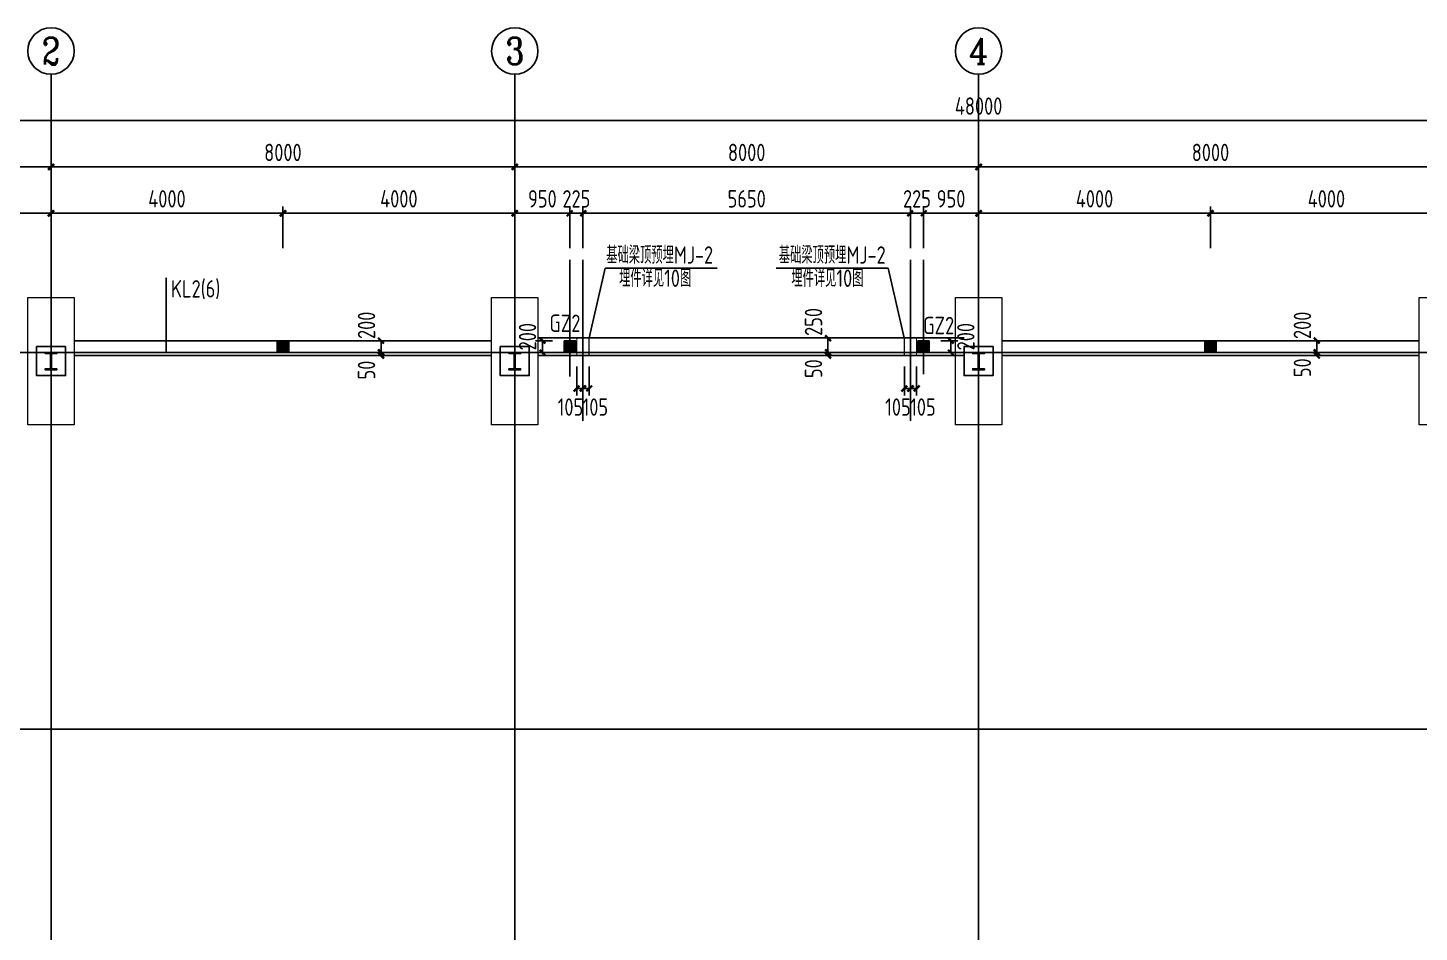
# Model space of a CAD drawing. Header units: millimetres. Extents: x 866561 to 877878, y 40199 to 44891.
# Drawn here: x 869636.3 to 869876.3, y 40562.6 to 40718.6 of the extents above; entities that cross this region are included whole.
import ezdxf
from ezdxf.enums import TextEntityAlignment as Align

# ---------------------------------------------------------------- set-up
doc = ezdxf.new("R2010")
doc.units = ezdxf.units.MM
doc.header["$LTSCALE"] = 1000
doc.header["$MEASUREMENT"] = 0
doc.linetypes.add('DOTE', pattern=[2.42, 2, -0.2, 0.02, -0.2])
for name, color, linetype in [('AXIS', 3, 'Continuous'), ('AXIS_TEXT', 7, 'Continuous'), ('DIM', 7, 'Continuous'), ('DOTE', 1, 'DOTE'), ('M_Prof', 2, 'Continuous'), ('尺寸标注', 7, 'Continuous'), ('层14', 2, 'Continuous'), ('标注', 7, 'Continuous'), ('梁', 4, 'Continuous'), ('梁集中标注', 2, 'Continuous')]:
    doc.layers.add(name, color=color, linetype=linetype)
doc.layers.add('承台基础', color=23, linetype='Continuous', lineweight=18)
doc.styles.add('_TCH_AXIS', font='COMPLEX', dxfattribs={"bigfont": 'GBCBIG'})
doc.styles.add('COMPLEX', font='COMPLEX')
doc.styles.add('GBHZ', font='gbenor.shx', dxfattribs={"width": 0.9, "bigfont": 'gbcbig.shx'})
doc.dimstyles.new('Y100', dxfattribs={"dimscale": 0, "dimtxt": 3, "dimasz": 0.01, "dimexe": 1.2, "dimexo": 2, "dimgap": 1, "dimtad": 1, "dimdec": 0, "dimlfac": 100, "dimzin": 0, "dimdsep": 46, "dimtxsty": 'GBHZ', "dimblk": 'DX', "dimcen": 0.09, "dimdle": 1, "dimclrd": 7, "dimclre": 7, "dimclrt": 7, "dimadec": 0, "dimazin": 0, "dimtfac": 1, "dimtdec": 0, "dimtix": 1, "dimtmove": 2, "dimatfit": 3, "dimldrblk": 'DX', "dimfxl": 0, "dimtolj": 1, "dimtzin": 0, "dimarcsym": 0})

# ---------------------------------------------------------------- blocks, each defined once
blk = doc.blocks.new('_AXISO')
blk.add_circle((0, 0), 0.5)
at = {"layer": 'AXIS_TEXT', "style": 'COMPLEX', "width": 1.041667}
blk.add_attdef('A', text='', height=0.56, dxfattribs=at).set_placement((-0.25, -0.28), (0.25, -0.28), align=Align.FIT)
blk = doc.blocks.new('DX')
at = {"color": 0, "linetype": 'ByBlock', "const_width": 40}
blk.add_lwpolyline([(-54, -51), (46, 49)], dxfattribs=at)
blk = doc.blocks.new('*D219')
at = {"layer": 'Defpoints', "color": 0, "transparency": 16777216}
for p in [(869640.29, 40694.64), (869560.29, 40678.64), (869640.29, 40678.64)]:
    blk.add_point(p, dxfattribs=at)
at = {"layer": 'dim', "color": 7, "lineweight": -2, "transparency": 16777216}
for p, q in [((869560.29, 40680.64), (869560.29, 40695.84)), ((869560.3, 40694.64), (869640.28, 40694.64)), ((869640.29, 40680.64), (869640.29, 40695.84))]:
    blk.add_line(p, q, dxfattribs=at)
at = {"layer": 'dim', "color": 7, "lineweight": -2, "transparency": 16777216, "xscale": 0.01, "yscale": 0.01, "zscale": 0.01, "rotation": 180}
blk.add_blockref('DX', (869560.29, 40694.64), dxfattribs=at)
at = {"layer": 'dim', "color": 7, "lineweight": -2, "transparency": 16777216, "xscale": 0.01, "yscale": 0.01, "zscale": 0.01}
blk.add_blockref('DX', (869640.29, 40694.64), dxfattribs=at)
at = {"layer": 'dim', "color": 7, "transparency": 16777216, "insert": (869600.29, 40697.14), "char_height": 3, "attachment_point": 5, "style": 'GBHZ'}
blk.add_mtext('\\A1;8000', dxfattribs=at)
blk = doc.blocks.new('*D220')
at = {"layer": 'Defpoints', "color": 0, "transparency": 16777216}
for p in [(869720.29, 40694.64), (869640.29, 40678.64), (869720.29, 40678.64)]:
    blk.add_point(p, dxfattribs=at)
at = {"layer": 'dim', "color": 7, "lineweight": -2, "transparency": 16777216}
for p, q in [((869640.29, 40680.64), (869640.29, 40695.84)), ((869640.3, 40694.64), (869720.28, 40694.64)), ((869720.29, 40680.64), (869720.29, 40695.84))]:
    blk.add_line(p, q, dxfattribs=at)
at = {"layer": 'dim', "color": 7, "lineweight": -2, "transparency": 16777216, "xscale": 0.01, "yscale": 0.01, "zscale": 0.01, "rotation": 180}
blk.add_blockref('DX', (869640.29, 40694.64), dxfattribs=at)
at = {"layer": 'dim', "color": 7, "lineweight": -2, "transparency": 16777216, "xscale": 0.01, "yscale": 0.01, "zscale": 0.01}
blk.add_blockref('DX', (869720.29, 40694.64), dxfattribs=at)
at = {"layer": 'dim', "color": 7, "transparency": 16777216, "insert": (869680.29, 40697.14), "char_height": 3, "attachment_point": 5, "style": 'GBHZ'}
blk.add_mtext('\\A1;8000', dxfattribs=at)
blk = doc.blocks.new('*D221')
at = {"layer": 'Defpoints', "color": 0, "transparency": 16777216}
for p in [(869800.29, 40694.64), (869720.29, 40678.64), (869800.29, 40678.64)]:
    blk.add_point(p, dxfattribs=at)
at = {"layer": 'dim', "color": 7, "lineweight": -2, "transparency": 16777216}
for p, q in [((869720.29, 40680.64), (869720.29, 40695.84)), ((869720.3, 40694.64), (869800.28, 40694.64)), ((869800.29, 40680.64), (869800.29, 40695.84))]:
    blk.add_line(p, q, dxfattribs=at)
at = {"layer": 'dim', "color": 7, "lineweight": -2, "transparency": 16777216, "xscale": 0.01, "yscale": 0.01, "zscale": 0.01, "rotation": 180}
blk.add_blockref('DX', (869720.29, 40694.64), dxfattribs=at)
at = {"layer": 'dim', "color": 7, "lineweight": -2, "transparency": 16777216, "xscale": 0.01, "yscale": 0.01, "zscale": 0.01}
blk.add_blockref('DX', (869800.29, 40694.64), dxfattribs=at)
at = {"layer": 'dim', "color": 7, "transparency": 16777216, "insert": (869760.29, 40697.14), "char_height": 3, "attachment_point": 5, "style": 'GBHZ'}
blk.add_mtext('\\A1;8000', dxfattribs=at)
blk = doc.blocks.new('*D222')
at = {"layer": 'Defpoints', "color": 0, "transparency": 16777216}
for p in [(869880.29, 40694.64), (869800.29, 40678.64), (869880.29, 40678.64)]:
    blk.add_point(p, dxfattribs=at)
at = {"layer": 'dim', "color": 7, "lineweight": -2, "transparency": 16777216}
for p, q in [((869800.29, 40680.64), (869800.29, 40695.84)), ((869800.3, 40694.64), (869880.28, 40694.64)), ((869880.29, 40680.64), (869880.29, 40695.84))]:
    blk.add_line(p, q, dxfattribs=at)
at = {"layer": 'dim', "color": 7, "lineweight": -2, "transparency": 16777216, "xscale": 0.01, "yscale": 0.01, "zscale": 0.01, "rotation": 180}
blk.add_blockref('DX', (869800.29, 40694.64), dxfattribs=at)
at = {"layer": 'dim', "color": 7, "lineweight": -2, "transparency": 16777216, "xscale": 0.01, "yscale": 0.01, "zscale": 0.01}
blk.add_blockref('DX', (869880.29, 40694.64), dxfattribs=at)
at = {"layer": 'dim', "color": 7, "transparency": 16777216, "insert": (869840.29, 40697.14), "char_height": 3, "attachment_point": 5, "style": 'GBHZ'}
blk.add_mtext('\\A1;8000', dxfattribs=at)
blk = doc.blocks.new('*D225')
at = {"layer": 'Defpoints', "color": 0, "transparency": 16777216}
for p in [(869560.29, 40702.64), (869560.29, 40678.64), (870040.29, 40678.64)]:
    blk.add_point(p, dxfattribs=at)
at = {"layer": 'dim', "color": 7, "lineweight": -2, "transparency": 16777216}
for p, q in [((869560.29, 40680.64), (869560.29, 40703.84)), ((870040.28, 40702.64), (869560.3, 40702.64)), ((870040.29, 40680.64), (870040.29, 40703.84))]:
    blk.add_line(p, q, dxfattribs=at)
at = {"layer": 'dim', "color": 7, "lineweight": -2, "transparency": 16777216, "xscale": 0.01, "yscale": 0.01, "zscale": 0.01, "rotation": 180}
blk.add_blockref('DX', (869560.29, 40702.64), dxfattribs=at)
at = {"layer": 'dim', "color": 7, "lineweight": -2, "transparency": 16777216, "xscale": 0.01, "yscale": 0.01, "zscale": 0.01}
blk.add_blockref('DX', (870040.29, 40702.64), dxfattribs=at)
at = {"layer": 'dim', "color": 7, "transparency": 16777216, "insert": (869800.29, 40705.14), "char_height": 3, "attachment_point": 5, "style": 'GBHZ'}
blk.add_mtext('\\A1;48000', dxfattribs=at)
blk = doc.blocks.new('*D1100')
at = {"layer": 'Defpoints', "color": 0, "transparency": 16777216}
for p in [(869640.29, 40686.64), (869600.29, 40678.64), (869640.29, 40678.64)]:
    blk.add_point(p, dxfattribs=at)
at = {"layer": 'dim', "color": 7, "lineweight": -2, "transparency": 16777216}
for p, q in [((869600.29, 40680.64), (869600.29, 40687.84)), ((869640.29, 40680.64), (869640.29, 40687.84)), ((869600.3, 40686.64), (869640.28, 40686.64))]:
    blk.add_line(p, q, dxfattribs=at)
at = {"layer": 'dim', "color": 7, "lineweight": -2, "transparency": 16777216, "xscale": 0.01, "yscale": 0.01, "zscale": 0.01, "rotation": 180}
blk.add_blockref('DX', (869600.29, 40686.64), dxfattribs=at)
at = {"layer": 'dim', "color": 7, "lineweight": -2, "transparency": 16777216, "xscale": 0.01, "yscale": 0.01, "zscale": 0.01}
blk.add_blockref('DX', (869640.29, 40686.64), dxfattribs=at)
at = {"layer": 'dim', "color": 7, "transparency": 16777216, "insert": (869620.29, 40689.14), "char_height": 3, "attachment_point": 5, "style": 'GBHZ'}
blk.add_mtext('\\A1;4000', dxfattribs=at)
blk = doc.blocks.new('*D1101')
at = {"layer": 'Defpoints', "color": 0, "transparency": 16777216}
for p in [(869680.29, 40686.64), (869640.29, 40678.64), (869680.29, 40678.64)]:
    blk.add_point(p, dxfattribs=at)
at = {"layer": 'dim', "color": 7, "lineweight": -2, "transparency": 16777216}
for p, q in [((869640.29, 40680.64), (869640.29, 40687.84)), ((869680.29, 40680.64), (869680.29, 40687.84)), ((869640.3, 40686.64), (869680.28, 40686.64))]:
    blk.add_line(p, q, dxfattribs=at)
at = {"layer": 'dim', "color": 7, "lineweight": -2, "transparency": 16777216, "xscale": 0.01, "yscale": 0.01, "zscale": 0.01, "rotation": 180}
blk.add_blockref('DX', (869640.29, 40686.64), dxfattribs=at)
at = {"layer": 'dim', "color": 7, "lineweight": -2, "transparency": 16777216, "xscale": 0.01, "yscale": 0.01, "zscale": 0.01}
blk.add_blockref('DX', (869680.29, 40686.64), dxfattribs=at)
at = {"layer": 'dim', "color": 7, "transparency": 16777216, "insert": (869660.29, 40689.14), "char_height": 3, "attachment_point": 5, "style": 'GBHZ'}
blk.add_mtext('\\A1;4000', dxfattribs=at)
blk = doc.blocks.new('*D1102')
at = {"layer": 'Defpoints', "color": 0, "transparency": 16777216}
for p in [(869720.29, 40686.64), (869680.29, 40678.64), (869720.29, 40678.64)]:
    blk.add_point(p, dxfattribs=at)
at = {"layer": 'dim', "color": 7, "lineweight": -2, "transparency": 16777216}
for p, q in [((869680.29, 40680.64), (869680.29, 40687.84)), ((869720.29, 40680.64), (869720.29, 40687.84)), ((869680.3, 40686.64), (869720.28, 40686.64))]:
    blk.add_line(p, q, dxfattribs=at)
at = {"layer": 'dim', "color": 7, "lineweight": -2, "transparency": 16777216, "xscale": 0.01, "yscale": 0.01, "zscale": 0.01, "rotation": 180}
blk.add_blockref('DX', (869680.29, 40686.64), dxfattribs=at)
at = {"layer": 'dim', "color": 7, "lineweight": -2, "transparency": 16777216, "xscale": 0.01, "yscale": 0.01, "zscale": 0.01}
blk.add_blockref('DX', (869720.29, 40686.64), dxfattribs=at)
at = {"layer": 'dim', "color": 7, "transparency": 16777216, "insert": (869700.29, 40689.14), "char_height": 3, "attachment_point": 5, "style": 'GBHZ'}
blk.add_mtext('\\A1;4000', dxfattribs=at)
blk = doc.blocks.new('*D1103')
at = {"layer": 'Defpoints', "color": 0, "transparency": 16777216}
for p in [(869840.29, 40686.64), (869800.29, 40678.64), (869840.29, 40678.64)]:
    blk.add_point(p, dxfattribs=at)
at = {"layer": 'dim', "color": 7, "lineweight": -2, "transparency": 16777216}
for p, q in [((869800.29, 40680.64), (869800.29, 40687.84)), ((869840.29, 40680.64), (869840.29, 40687.84)), ((869800.3, 40686.64), (869840.28, 40686.64))]:
    blk.add_line(p, q, dxfattribs=at)
at = {"layer": 'dim', "color": 7, "lineweight": -2, "transparency": 16777216, "xscale": 0.01, "yscale": 0.01, "zscale": 0.01, "rotation": 180}
blk.add_blockref('DX', (869800.29, 40686.64), dxfattribs=at)
at = {"layer": 'dim', "color": 7, "lineweight": -2, "transparency": 16777216, "xscale": 0.01, "yscale": 0.01, "zscale": 0.01}
blk.add_blockref('DX', (869840.29, 40686.64), dxfattribs=at)
at = {"layer": 'dim', "color": 7, "transparency": 16777216, "insert": (869820.29, 40689.14), "char_height": 3, "attachment_point": 5, "style": 'GBHZ'}
blk.add_mtext('\\A1;4000', dxfattribs=at)
blk = doc.blocks.new('*D1104')
at = {"layer": 'Defpoints', "color": 0, "transparency": 16777216}
for p in [(869880.29, 40686.64), (869840.29, 40678.64), (869880.29, 40678.64)]:
    blk.add_point(p, dxfattribs=at)
at = {"layer": 'dim', "color": 7, "lineweight": -2, "transparency": 16777216}
for p, q in [((869840.29, 40680.64), (869840.29, 40687.84)), ((869880.29, 40680.64), (869880.29, 40687.84)), ((869840.3, 40686.64), (869880.28, 40686.64))]:
    blk.add_line(p, q, dxfattribs=at)
at = {"layer": 'dim', "color": 7, "lineweight": -2, "transparency": 16777216, "xscale": 0.01, "yscale": 0.01, "zscale": 0.01, "rotation": 180}
blk.add_blockref('DX', (869840.29, 40686.64), dxfattribs=at)
at = {"layer": 'dim', "color": 7, "lineweight": -2, "transparency": 16777216, "xscale": 0.01, "yscale": 0.01, "zscale": 0.01}
blk.add_blockref('DX', (869880.29, 40686.64), dxfattribs=at)
at = {"layer": 'dim', "color": 7, "transparency": 16777216, "insert": (869860.29, 40689.14), "char_height": 3, "attachment_point": 5, "style": 'GBHZ'}
blk.add_mtext('\\A1;4000', dxfattribs=at)
blk = doc.blocks.new('*D1133')
at = {"layer": 'Defpoints', "color": 0, "transparency": 16777216}
for p in [(869729.79, 40686.64), (869720.29, 40678.64), (869729.79, 40678.64)]:
    blk.add_point(p, dxfattribs=at)
at = {"layer": 'dim', "color": 7, "lineweight": -2, "transparency": 16777216}
for p, q in [((869720.29, 40680.64), (869720.29, 40687.84)), ((869729.79, 40680.64), (869729.79, 40687.84)), ((869720.3, 40686.64), (869729.78, 40686.64))]:
    blk.add_line(p, q, dxfattribs=at)
at = {"layer": 'dim', "color": 7, "lineweight": -2, "transparency": 16777216, "xscale": 0.01, "yscale": 0.01, "zscale": 0.01, "rotation": 180}
blk.add_blockref('DX', (869720.29, 40686.64), dxfattribs=at)
at = {"layer": 'dim', "color": 7, "lineweight": -2, "transparency": 16777216, "xscale": 0.01, "yscale": 0.01, "zscale": 0.01}
blk.add_blockref('DX', (869729.79, 40686.64), dxfattribs=at)
at = {"layer": 'dim', "color": 7, "transparency": 16777216, "insert": (869725.04, 40689.14), "char_height": 3, "attachment_point": 5, "style": 'GBHZ'}
blk.add_mtext('\\A1;950', dxfattribs=at)
blk = doc.blocks.new('*D1134')
at = {"layer": 'Defpoints', "color": 0, "transparency": 16777216}
for p in [(869732.04, 40686.64), (869729.79, 40678.64), (869732.04, 40678.64)]:
    blk.add_point(p, dxfattribs=at)
at = {"layer": 'dim', "color": 7, "lineweight": -2, "transparency": 16777216}
for p, q in [((869729.79, 40680.64), (869729.79, 40687.84)), ((869732.04, 40680.64), (869732.04, 40687.84)), ((869729.78, 40686.64), (869729.77, 40686.64)), ((869729.79, 40686.64), (869732.04, 40686.64)), ((869732.05, 40686.64), (869732.06, 40686.64))]:
    blk.add_line(p, q, dxfattribs=at)
at = {"layer": 'dim', "color": 7, "lineweight": -2, "transparency": 16777216, "xscale": 0.01, "yscale": 0.01, "zscale": 0.01}
blk.add_blockref('DX', (869729.79, 40686.64), dxfattribs=at)
at = {"layer": 'dim', "color": 7, "lineweight": -2, "transparency": 16777216, "xscale": 0.01, "yscale": 0.01, "zscale": 0.01, "rotation": 180}
blk.add_blockref('DX', (869732.04, 40686.64), dxfattribs=at)
at = {"layer": 'dim', "color": 7, "transparency": 16777216, "insert": (869730.91, 40689.14), "char_height": 3, "attachment_point": 5, "style": 'GBHZ'}
blk.add_mtext('\\A1;225', dxfattribs=at)
blk = doc.blocks.new('*D1138')
at = {"layer": 'Defpoints', "color": 0, "transparency": 16777216}
for p in [(869790.79, 40686.64), (869790.79, 40678.64), (869800.29, 40678.64)]:
    blk.add_point(p, dxfattribs=at)
at = {"layer": 'dim', "color": 7, "lineweight": -2, "transparency": 16777216}
for p, q in [((869790.79, 40680.64), (869790.79, 40687.84)), ((869800.29, 40680.64), (869800.29, 40687.84)), ((869800.28, 40686.64), (869790.8, 40686.64))]:
    blk.add_line(p, q, dxfattribs=at)
at = {"layer": 'dim', "color": 7, "lineweight": -2, "transparency": 16777216, "xscale": 0.01, "yscale": 0.01, "zscale": 0.01, "rotation": 180}
blk.add_blockref('DX', (869790.79, 40686.64), dxfattribs=at)
at = {"layer": 'dim', "color": 7, "lineweight": -2, "transparency": 16777216, "xscale": 0.01, "yscale": 0.01, "zscale": 0.01}
blk.add_blockref('DX', (869800.29, 40686.64), dxfattribs=at)
at = {"layer": 'dim', "color": 7, "transparency": 16777216, "insert": (869795.54, 40689.14), "char_height": 3, "attachment_point": 5, "style": 'GBHZ'}
blk.add_mtext('\\A1;950', dxfattribs=at)
blk = doc.blocks.new('*D1139')
at = {"layer": 'Defpoints', "color": 0, "transparency": 16777216}
for p in [(869788.54, 40686.64), (869788.54, 40678.64), (869790.79, 40678.64)]:
    blk.add_point(p, dxfattribs=at)
at = {"layer": 'dim', "color": 7, "lineweight": -2, "transparency": 16777216}
for p, q in [((869788.54, 40680.64), (869788.54, 40687.84)), ((869790.79, 40680.64), (869790.79, 40687.84)), ((869788.53, 40686.64), (869788.52, 40686.64)), ((869790.79, 40686.64), (869788.54, 40686.64)), ((869790.8, 40686.64), (869790.81, 40686.64))]:
    blk.add_line(p, q, dxfattribs=at)
at = {"layer": 'dim', "color": 7, "lineweight": -2, "transparency": 16777216, "xscale": 0.01, "yscale": 0.01, "zscale": 0.01}
blk.add_blockref('DX', (869788.54, 40686.64), dxfattribs=at)
at = {"layer": 'dim', "color": 7, "lineweight": -2, "transparency": 16777216, "xscale": 0.01, "yscale": 0.01, "zscale": 0.01, "rotation": 180}
blk.add_blockref('DX', (869790.79, 40686.64), dxfattribs=at)
at = {"layer": 'dim', "color": 7, "transparency": 16777216, "insert": (869789.66, 40689.14), "char_height": 3, "attachment_point": 5, "style": 'GBHZ'}
blk.add_mtext('\\A1;225', dxfattribs=at)
blk = doc.blocks.new('*D1142')
at = {"layer": 'Defpoints', "color": 0, "transparency": 16777216}
for p in [(869788.54, 40686.64), (869732.04, 40678.64), (869788.54, 40678.64)]:
    blk.add_point(p, dxfattribs=at)
at = {"layer": 'dim', "color": 7, "lineweight": -2, "transparency": 16777216}
for p, q in [((869732.04, 40680.64), (869732.04, 40687.84)), ((869788.54, 40680.64), (869788.54, 40687.84)), ((869732.05, 40686.64), (869788.53, 40686.64))]:
    blk.add_line(p, q, dxfattribs=at)
at = {"layer": 'dim', "color": 7, "lineweight": -2, "transparency": 16777216, "xscale": 0.01, "yscale": 0.01, "zscale": 0.01, "rotation": 180}
blk.add_blockref('DX', (869732.04, 40686.64), dxfattribs=at)
at = {"layer": 'dim', "color": 7, "lineweight": -2, "transparency": 16777216, "xscale": 0.01, "yscale": 0.01, "zscale": 0.01}
blk.add_blockref('DX', (869788.54, 40686.64), dxfattribs=at)
at = {"layer": 'dim', "color": 7, "transparency": 16777216, "insert": (869760.29, 40689.14), "char_height": 3, "attachment_point": 5, "style": 'GBHZ'}
blk.add_mtext('\\A1;5650', dxfattribs=at)
blk = doc.blocks.new('*D1940')
at = {"layer": 'Defpoints', "color": 0, "transparency": 16777216}
for p in [(869730.99, 40662.24), (869732.04, 40662.24), (869732.04, 40656.42)]:
    blk.add_point(p, dxfattribs=at)
at = {"layer": '标注', "color": 7, "lineweight": -2, "transparency": 16777216}
for p, q in [((869730.99, 40660.24), (869730.99, 40655.22)), ((869732.04, 40660.24), (869732.04, 40655.22)), ((869730.98, 40656.42), (869730.97, 40656.42)), ((869730.99, 40656.42), (869732.04, 40656.42)), ((869732.05, 40656.42), (869732.06, 40656.42))]:
    blk.add_line(p, q, dxfattribs=at)
at = {"layer": '标注', "color": 7, "lineweight": -2, "transparency": 16777216, "xscale": 0.01, "yscale": 0.01, "zscale": 0.01}
blk.add_blockref('DX', (869730.99, 40656.42), dxfattribs=at)
at = {"layer": '标注', "color": 7, "lineweight": -2, "transparency": 16777216, "xscale": 0.01, "yscale": 0.01, "zscale": 0.01, "rotation": 180}
blk.add_blockref('DX', (869732.04, 40656.42), dxfattribs=at)
at = {"layer": '标注', "color": 7, "transparency": 16777216, "insert": (869729.89, 40653.22), "char_height": 3, "attachment_point": 5, "style": 'GBHZ'}
blk.add_mtext('\\A1;105', dxfattribs=at)
blk = doc.blocks.new('*D1941')
at = {"layer": 'Defpoints', "color": 0, "transparency": 16777216}
for p in [(869732.04, 40662.24), (869733.09, 40662.24), (869732.04, 40656.42)]:
    blk.add_point(p, dxfattribs=at)
at = {"layer": '标注', "color": 7, "lineweight": -2, "transparency": 16777216}
for p, q in [((869732.04, 40660.24), (869732.04, 40655.22)), ((869733.09, 40660.24), (869733.09, 40655.22)), ((869732.03, 40656.42), (869732.02, 40656.42)), ((869733.09, 40656.42), (869732.04, 40656.42)), ((869733.1, 40656.42), (869733.11, 40656.42))]:
    blk.add_line(p, q, dxfattribs=at)
at = {"layer": '标注', "color": 7, "lineweight": -2, "transparency": 16777216, "xscale": 0.01, "yscale": 0.01, "zscale": 0.01}
blk.add_blockref('DX', (869732.04, 40656.42), dxfattribs=at)
at = {"layer": '标注', "color": 7, "lineweight": -2, "transparency": 16777216, "xscale": 0.01, "yscale": 0.01, "zscale": 0.01, "rotation": 180}
blk.add_blockref('DX', (869733.09, 40656.42), dxfattribs=at)
at = {"layer": '标注', "color": 7, "transparency": 16777216, "insert": (869734.19, 40653.22), "char_height": 3, "attachment_point": 5, "style": 'GBHZ'}
blk.add_mtext('\\A1;105', dxfattribs=at)
blk = doc.blocks.new('*D1942')
at = {"layer": 'Defpoints', "color": 0, "transparency": 16777216}
for p in [(869728.81, 40664.64), (869725.06, 40662.64), (869728.81, 40662.64)]:
    blk.add_point(p, dxfattribs=at)
at = {"layer": '标注', "color": 7, "lineweight": -2, "transparency": 16777216}
for p, q in [((869726.81, 40664.64), (869723.86, 40664.64)), ((869725.06, 40664.65), (869725.06, 40664.66)), ((869725.06, 40664.64), (869725.06, 40662.64)), ((869726.81, 40662.64), (869723.86, 40662.64)), ((869725.06, 40662.63), (869725.06, 40662.62))]:
    blk.add_line(p, q, dxfattribs=at)
at = {"layer": '标注', "color": 7, "lineweight": -2, "transparency": 16777216, "xscale": 0.01, "yscale": 0.01, "zscale": 0.01}
for p, rotation in [((869725.06, 40664.64), 270), ((869725.06, 40662.64), 90)]:
    blk.add_blockref('DX', p, dxfattribs=dict(at, rotation=rotation))
at = {"layer": '标注', "color": 7, "transparency": 16777216, "insert": (869722.48, 40665.36), "char_height": 3, "attachment_point": 5, "rotation": 90, "style": 'GBHZ'}
blk.add_mtext('\\A1;200', dxfattribs=at)
blk = doc.blocks.new('*D1937')
at = {"layer": 'Defpoints', "color": 0, "transparency": 16777216}
for p in [(869788.54, 40662.24), (869789.59, 40662.24), (869788.54, 40656.42)]:
    blk.add_point(p, dxfattribs=at)
at = {"layer": '标注', "color": 7, "lineweight": -2, "transparency": 16777216}
for p, q in [((869788.54, 40660.24), (869788.54, 40655.22)), ((869789.59, 40660.24), (869789.59, 40655.22)), ((869788.53, 40656.42), (869788.52, 40656.42)), ((869789.59, 40656.42), (869788.54, 40656.42)), ((869789.6, 40656.42), (869789.61, 40656.42))]:
    blk.add_line(p, q, dxfattribs=at)
at = {"layer": '标注', "color": 7, "lineweight": -2, "transparency": 16777216, "xscale": 0.01, "yscale": 0.01, "zscale": 0.01}
blk.add_blockref('DX', (869788.54, 40656.42), dxfattribs=at)
at = {"layer": '标注', "color": 7, "lineweight": -2, "transparency": 16777216, "xscale": 0.01, "yscale": 0.01, "zscale": 0.01, "rotation": 180}
blk.add_blockref('DX', (869789.59, 40656.42), dxfattribs=at)
at = {"layer": '标注', "color": 7, "transparency": 16777216, "insert": (869790.69, 40653.22), "char_height": 3, "attachment_point": 5, "style": 'GBHZ'}
blk.add_mtext('\\A1;105', dxfattribs=at)
blk = doc.blocks.new('*D1938')
at = {"layer": 'Defpoints', "color": 0, "transparency": 16777216}
for p in [(869787.49, 40662.24), (869788.54, 40662.24), (869788.54, 40656.42)]:
    blk.add_point(p, dxfattribs=at)
at = {"layer": '标注', "color": 7, "lineweight": -2, "transparency": 16777216}
for p, q in [((869787.49, 40660.24), (869787.49, 40655.22)), ((869788.54, 40660.24), (869788.54, 40655.22)), ((869787.48, 40656.42), (869787.47, 40656.42)), ((869787.49, 40656.42), (869788.54, 40656.42)), ((869788.55, 40656.42), (869788.56, 40656.42))]:
    blk.add_line(p, q, dxfattribs=at)
at = {"layer": '标注', "color": 7, "lineweight": -2, "transparency": 16777216, "xscale": 0.01, "yscale": 0.01, "zscale": 0.01}
blk.add_blockref('DX', (869787.49, 40656.42), dxfattribs=at)
at = {"layer": '标注', "color": 7, "lineweight": -2, "transparency": 16777216, "xscale": 0.01, "yscale": 0.01, "zscale": 0.01, "rotation": 180}
blk.add_blockref('DX', (869788.54, 40656.42), dxfattribs=at)
at = {"layer": '标注', "color": 7, "transparency": 16777216, "insert": (869786.38, 40653.22), "char_height": 3, "attachment_point": 5, "style": 'GBHZ'}
blk.add_mtext('\\A1;105', dxfattribs=at)
blk = doc.blocks.new('*D1939')
at = {"layer": 'Defpoints', "color": 0, "transparency": 16777216}
for p in [(869791.77, 40664.64), (869791.77, 40662.64), (869795.52, 40662.64)]:
    blk.add_point(p, dxfattribs=at)
at = {"layer": '标注', "color": 7, "lineweight": -2, "transparency": 16777216}
for p, q in [((869793.77, 40664.64), (869796.72, 40664.64)), ((869795.52, 40664.65), (869795.52, 40664.66)), ((869795.52, 40664.64), (869795.52, 40662.64)), ((869793.77, 40662.64), (869796.72, 40662.64)), ((869795.52, 40662.63), (869795.52, 40662.62))]:
    blk.add_line(p, q, dxfattribs=at)
at = {"layer": '标注', "color": 7, "lineweight": -2, "transparency": 16777216, "xscale": 0.01, "yscale": 0.01, "zscale": 0.01}
for p, rotation in [((869795.52, 40664.64), 270), ((869795.52, 40662.64), 90)]:
    blk.add_blockref('DX', p, dxfattribs=dict(at, rotation=rotation))
at = {"layer": '标注', "color": 7, "transparency": 16777216, "insert": (869798.09, 40665.36), "char_height": 3, "attachment_point": 5, "rotation": 90, "style": 'GBHZ'}
blk.add_mtext('\\A1;200', dxfattribs=at)
blk = doc.blocks.new('*D1935')
at = {"layer": 'Defpoints', "color": 0, "transparency": 16777216}
for p in [(869767.36, 40665.14), (869767.36, 40662.64), (869774.31, 40662.64)]:
    blk.add_point(p, dxfattribs=at)
at = {"layer": 'dim', "color": 7, "lineweight": -2, "transparency": 16777216}
for p, q in [((869769.36, 40665.14), (869775.51, 40665.14)), ((869774.31, 40665.13), (869774.31, 40662.65)), ((869769.36, 40662.64), (869775.51, 40662.64))]:
    blk.add_line(p, q, dxfattribs=at)
at = {"layer": 'dim', "color": 7, "lineweight": -2, "transparency": 16777216, "xscale": 0.01, "yscale": 0.01, "zscale": 0.01}
for p, rotation in [((869774.31, 40665.14), 90), ((869774.31, 40662.64), 270)]:
    blk.add_blockref('DX', p, dxfattribs=dict(at, rotation=rotation))
at = {"layer": 'dim', "color": 7, "transparency": 16777216, "insert": (869771.81, 40667.9), "char_height": 3, "attachment_point": 5, "rotation": 90, "style": 'GBHZ'}
blk.add_mtext('\\A1;250', dxfattribs=at)
blk = doc.blocks.new('*D1936')
at = {"layer": 'Defpoints', "color": 0, "transparency": 16777216}
for p in [(869767.36, 40662.64), (869767.36, 40662.14), (869774.31, 40662.14)]:
    blk.add_point(p, dxfattribs=at)
at = {"layer": 'dim', "color": 7, "lineweight": -2, "transparency": 16777216}
for p, q in [((869769.36, 40662.64), (869775.51, 40662.64)), ((869769.36, 40662.14), (869775.51, 40662.14)), ((869774.31, 40662.65), (869774.31, 40662.66)), ((869774.31, 40662.64), (869774.31, 40662.14)), ((869774.31, 40662.13), (869774.31, 40662.12))]:
    blk.add_line(p, q, dxfattribs=at)
at = {"layer": 'dim', "color": 7, "lineweight": -2, "transparency": 16777216, "xscale": 0.01, "yscale": 0.01, "zscale": 0.01}
for p, rotation in [((869774.31, 40662.64), 270), ((869774.31, 40662.14), 90)]:
    blk.add_blockref('DX', p, dxfattribs=dict(at, rotation=rotation))
at = {"layer": 'dim', "color": 7, "transparency": 16777216, "insert": (869771.81, 40659.84), "char_height": 3, "attachment_point": 5, "rotation": 90, "style": 'GBHZ'}
blk.add_mtext('\\A1;50', dxfattribs=at)
blk = doc.blocks.new('*D1933')
at = {"layer": 'Defpoints', "color": 0, "transparency": 16777216}
for p in [(869690.27, 40664.64), (869690.27, 40662.64), (869697.21, 40662.64)]:
    blk.add_point(p, dxfattribs=at)
at = {"layer": 'dim', "color": 7, "lineweight": -2, "transparency": 16777216}
for p, q in [((869692.27, 40664.64), (869698.41, 40664.64)), ((869697.21, 40664.65), (869697.21, 40664.66)), ((869697.21, 40664.64), (869697.21, 40662.64)), ((869692.27, 40662.64), (869698.41, 40662.64)), ((869697.21, 40662.63), (869697.21, 40662.62))]:
    blk.add_line(p, q, dxfattribs=at)
at = {"layer": 'dim', "color": 7, "lineweight": -2, "transparency": 16777216, "xscale": 0.01, "yscale": 0.01, "zscale": 0.01}
for p, rotation in [((869697.21, 40664.64), 270), ((869697.21, 40662.64), 90)]:
    blk.add_blockref('DX', p, dxfattribs=dict(at, rotation=rotation))
at = {"layer": 'dim', "color": 7, "transparency": 16777216, "insert": (869694.71, 40667.32), "char_height": 3, "attachment_point": 5, "rotation": 90, "style": 'GBHZ'}
blk.add_mtext('\\A1;200', dxfattribs=at)
blk = doc.blocks.new('*D1934')
at = {"layer": 'Defpoints', "color": 0, "transparency": 16777216}
for p in [(869690.27, 40662.64), (869690.27, 40662.14), (869697.21, 40662.14)]:
    blk.add_point(p, dxfattribs=at)
at = {"layer": 'dim', "color": 7, "lineweight": -2, "transparency": 16777216}
for p, q in [((869692.27, 40662.64), (869698.41, 40662.64)), ((869692.27, 40662.14), (869698.41, 40662.14)), ((869697.21, 40662.65), (869697.21, 40662.66)), ((869697.21, 40662.64), (869697.21, 40662.14)), ((869697.21, 40662.13), (869697.21, 40662.12))]:
    blk.add_line(p, q, dxfattribs=at)
at = {"layer": 'dim', "color": 7, "lineweight": -2, "transparency": 16777216, "xscale": 0.01, "yscale": 0.01, "zscale": 0.01}
for p, rotation in [((869697.21, 40662.64), 270), ((869697.21, 40662.14), 90)]:
    blk.add_blockref('DX', p, dxfattribs=dict(at, rotation=rotation))
at = {"layer": 'dim', "color": 7, "transparency": 16777216, "insert": (869694.71, 40659.6), "char_height": 3, "attachment_point": 5, "rotation": 90, "style": 'GBHZ'}
blk.add_mtext('\\A1;50', dxfattribs=at)
blk = doc.blocks.new('*D1931')
at = {"layer": 'Defpoints', "color": 0, "transparency": 16777216}
for p in [(869851.69, 40664.64), (869851.69, 40662.64), (869858.64, 40662.64)]:
    blk.add_point(p, dxfattribs=at)
at = {"layer": 'dim', "color": 7, "lineweight": -2, "transparency": 16777216}
for p, q in [((869853.69, 40664.64), (869859.84, 40664.64)), ((869858.64, 40664.65), (869858.64, 40664.66)), ((869858.64, 40664.64), (869858.64, 40662.64)), ((869853.69, 40662.64), (869859.84, 40662.64)), ((869858.64, 40662.63), (869858.64, 40662.62))]:
    blk.add_line(p, q, dxfattribs=at)
at = {"layer": 'dim', "color": 7, "lineweight": -2, "transparency": 16777216, "xscale": 0.01, "yscale": 0.01, "zscale": 0.01}
for p, rotation in [((869858.64, 40664.64), 270), ((869858.64, 40662.64), 90)]:
    blk.add_blockref('DX', p, dxfattribs=dict(at, rotation=rotation))
at = {"layer": 'dim', "color": 7, "transparency": 16777216, "insert": (869856.14, 40667.32), "char_height": 3, "attachment_point": 5, "rotation": 90, "style": 'GBHZ'}
blk.add_mtext('\\A1;200', dxfattribs=at)
blk = doc.blocks.new('*D1932')
at = {"layer": 'Defpoints', "color": 0, "transparency": 16777216}
for p in [(869851.69, 40662.64), (869851.69, 40662.14), (869858.64, 40662.14)]:
    blk.add_point(p, dxfattribs=at)
at = {"layer": 'dim', "color": 7, "lineweight": -2, "transparency": 16777216}
for p, q in [((869853.69, 40662.64), (869859.84, 40662.64)), ((869853.69, 40662.14), (869859.84, 40662.14)), ((869858.64, 40662.65), (869858.64, 40662.66)), ((869858.64, 40662.64), (869858.64, 40662.14)), ((869858.64, 40662.13), (869858.64, 40662.12))]:
    blk.add_line(p, q, dxfattribs=at)
at = {"layer": 'dim', "color": 7, "lineweight": -2, "transparency": 16777216, "xscale": 0.01, "yscale": 0.01, "zscale": 0.01}
for p, rotation in [((869858.64, 40662.64), 270), ((869858.64, 40662.14), 90)]:
    blk.add_blockref('DX', p, dxfattribs=dict(at, rotation=rotation))
at = {"layer": 'dim', "color": 7, "transparency": 16777216, "insert": (869856.14, 40660), "char_height": 3, "attachment_point": 5, "rotation": 90, "style": 'GBHZ'}
blk.add_mtext('\\A1;50', dxfattribs=at)

msp = doc.modelspace()

# ---------------------------------------------------------------- linework, layer by layer
for points in [[(869642.788, 40663.637), (869642.788, 40658.637), (869637.788, 40658.637), (869637.788, 40663.637)], [(869722.788, 40663.637), (869722.788, 40658.637), (869717.788, 40658.637), (869717.788, 40663.637)], [(869802.788, 40663.637), (869802.788, 40658.637), (869797.788, 40658.637), (869797.788, 40663.637)]]:
    msp.add_lwpolyline(points, close=True)
at = {"layer": 'AXIS', "color": 0}
for p, q in [((869640.288, 40678.637), (869640.288, 40710.637)), ((869720.288, 40678.637), (869720.288, 40710.637)), ((869800.288, 40678.637), (869800.288, 40710.637))]:
    msp.add_line(p, q, dxfattribs=at)
at = {"layer": 'DOTE', "linetype": 'DOTE'}
for p, q in [((869640.288, 40446.637), (869640.288, 40678.637)), ((869720.288, 40446.637), (869720.288, 40678.637)), ((869729.789, 40658.477), (869729.789, 40678.637)), ((869732.038, 40650.871), (869732.038, 40678.637)), ((869788.538, 40650.871), (869788.538, 40678.637)), ((869790.788, 40658.87), (869790.788, 40678.637)), ((869800.288, 40446.637), (869800.288, 40678.637)), ((869544.288, 40662.637), (870056.288, 40662.637)), ((869544.288, 40597.637), (870056.288, 40597.637))]:
    msp.add_line(p, q, dxfattribs=at)
at = {"layer": 'M_Prof'}
for points in [[(869639.288, 40662.637), (869641.288, 40662.637), (869641.288, 40662.437), (869640.378, 40662.437), (869640.378, 40659.837), (869641.288, 40659.837), (869641.288, 40659.637), (869639.288, 40659.637), (869639.288, 40659.837), (869640.198, 40659.837), (869640.198, 40662.437), (869639.288, 40662.437)], [(869719.288, 40662.637), (869721.288, 40662.637), (869721.288, 40662.437), (869720.378, 40662.437), (869720.378, 40659.837), (869721.288, 40659.837), (869721.288, 40659.637), (869719.288, 40659.637), (869719.288, 40659.837), (869720.198, 40659.837), (869720.198, 40662.437), (869719.288, 40662.437)], [(869799.288, 40662.637), (869801.288, 40662.637), (869801.288, 40662.437), (869800.378, 40662.437), (869800.378, 40659.837), (869801.288, 40659.837), (869801.288, 40659.637), (869799.288, 40659.637), (869799.288, 40659.837), (869800.198, 40659.837), (869800.198, 40662.437), (869799.288, 40662.437)]]:
    msp.add_lwpolyline(points, close=True, dxfattribs=at)
at = {"layer": '尺寸标注', "color": 6, "linetype": 'ByBlock', "const_width": 0.2}
for points in [[(869733.089, 40665.137), (869730.989, 40665.137), (869730.989, 40662.137), (869733.089, 40662.137), (869733.089, 40665.137)], [(869787.488, 40665.137), (869789.588, 40665.137), (869789.588, 40662.137), (869787.488, 40662.137), (869787.488, 40665.137)]]:
    msp.add_lwpolyline(points, dxfattribs=at)
at = {"layer": '层14'}
for points in [[(869679.288, 40664.637), (869681.288, 40664.637), (869681.288, 40662.637), (869679.288, 40662.637)], [(869728.789, 40664.637), (869730.789, 40664.637), (869730.789, 40662.637), (869728.789, 40662.637)], [(869791.788, 40664.637), (869789.788, 40664.637), (869789.788, 40662.637), (869791.788, 40662.637)], [(869839.288, 40664.637), (869841.288, 40664.637), (869841.288, 40662.637), (869839.288, 40662.637)]]:
    msp.add_lwpolyline(points, close=True, dxfattribs=at)
for points in [[(869679.288, 40664.637), (869679.288, 40662.637), (869681.288, 40664.637), (869681.288, 40662.637)], [(869728.789, 40664.637), (869728.789, 40662.637), (869730.789, 40664.637), (869730.789, 40662.637)], [(869791.788, 40664.637), (869791.788, 40662.637), (869789.788, 40664.637), (869789.788, 40662.637)], [(869839.288, 40664.637), (869839.288, 40662.637), (869841.288, 40664.637), (869841.288, 40662.637)]]:
    msp.add_solid(points, dxfattribs=at)
at = {"layer": '承台基础', "color": 2, "ltscale": 0.006}
for points in [[(869644.288, 40672.137), (869644.288, 40650.137), (869636.288, 40650.137), (869636.288, 40672.137)], [(869724.288, 40672.137), (869724.288, 40650.137), (869716.288, 40650.137), (869716.288, 40672.137)], [(869804.288, 40672.137), (869804.288, 40650.137), (869796.288, 40650.137), (869796.288, 40672.137)], [(869884.288, 40672.137), (869884.288, 40650.137), (869876.288, 40650.137), (869876.288, 40672.137)]]:
    msp.add_lwpolyline(points, close=True, dxfattribs=at)
at = {"layer": '标注'}
for p, q in [((869733.109, 40665.137), (869735.898, 40677.189)), ((869735.898, 40677.189), (869755.189, 40677.189)), ((869784.678, 40677.189), (869765.387, 40677.189)), ((869787.468, 40665.137), (869784.678, 40677.189))]:
    msp.add_line(p, q, dxfattribs=at)
at = {"layer": '梁'}
for p, q in [((869644.288, 40664.637), (869716.288, 40664.637)), ((869724.288, 40665.137), (869797.788, 40665.137)), ((869804.288, 40664.637), (869876.288, 40664.637)), ((869644.288, 40662.137), (869716.288, 40662.137)), ((869724.288, 40662.137), (869797.788, 40662.137)), ((869804.288, 40662.137), (869876.288, 40662.137))]:
    msp.add_line(p, q, dxfattribs=at)
at = {"layer": '梁集中标注'}
msp.add_line((869660.152, 40662.637), (869660.152, 40675.497), dxfattribs=at)

# ---------------------------------------------------------------- block references
at = {"layer": 'AXIS', "color": 0}
ref = msp.add_blockref('_AXISO', (869640.288, 40714.637), dxfattribs=dict(at, xscale=-8, yscale=8, zscale=8, rotation=180))
ref.add_attrib('A', '2', dxfattribs={"layer": 'AXIS_TEXT', "color": 0, "height": 4.659, "style": '_TCH_AXIS'}).set_placement((869638.735, 40712.307), (869641.841, 40712.307), align=Align.FIT)
ref = msp.add_blockref('_AXISO', (869720.288, 40714.637), dxfattribs=dict(at, xscale=-8, yscale=8, zscale=8, rotation=180))
ref.add_attrib('A', '3', dxfattribs={"layer": 'AXIS_TEXT', "color": 0, "height": 4.659, "style": '_TCH_AXIS'}).set_placement((869718.735, 40712.307), (869721.841, 40712.307), align=Align.FIT)
ref = msp.add_blockref('_AXISO', (869800.288, 40714.637), dxfattribs=dict(at, xscale=-8, yscale=8, zscale=8, rotation=180))
ref.add_attrib('A', '4', dxfattribs={"layer": 'AXIS_TEXT', "color": 0, "height": 4.454, "style": '_TCH_AXIS'}).set_placement((869798.591, 40712.41), (869801.985, 40712.41), align=Align.FIT)

# ---------------------------------------------------------------- texts
at = {"layer": '梁集中标注', "style": 'GBHZ', "width": 0.9}
for s, p in [('基础梁顶预埋MJ-2', (869736.065, 40677.946)), ('基础梁顶预埋MJ-2', (869765.826, 40677.946)), ('KL2(6)', (869660.979, 40672.115)), ('埋件详见10图', (869738.275, 40673.948)), ('埋件详见10图', (869767.988, 40673.948)), ('GZ2', (869726.265, 40666.177)), ('GZ2', (869790.735, 40665.787))]:
    msp.add_text(s, height=3, dxfattribs=at).set_placement(p)

# ---------------------------------------------------------------- dimensions: what is measured, and where the dimension line sits
at = {"layer": 'dim'}
for base, p1, p2, override, picture, middle in [((869560.288, 40702.637), (870040.288, 40678.637), (869560.288, 40678.637), {"dimscale": 1, "dimfxl": 2}, '*D225', (869800.288, 40705.137)), ((869640.288, 40694.637), (869560.288, 40678.637), (869640.288, 40678.637), {"dimscale": 1, "dimfxl": 2}, '*D219', (869600.288, 40697.137)), ((869720.288, 40694.637), (869640.288, 40678.637), (869720.288, 40678.637), {"dimscale": 1, "dimfxl": 2}, '*D220', (869680.288, 40697.137)), ((869800.288, 40694.637), (869720.288, 40678.637), (869800.288, 40678.637), {"dimscale": 1, "dimfxl": 2}, '*D221', (869760.288, 40697.137)), ((869880.288, 40694.637), (869800.288, 40678.637), (869880.288, 40678.637), {"dimscale": 1, "dimfxl": 2}, '*D222', (869840.288, 40697.137)), ((869640.288, 40686.637), (869600.288, 40678.637), (869640.288, 40678.637), {"dimscale": 1}, '*D1100', (869620.288, 40689.137)), ((869680.288, 40686.637), (869640.288, 40678.637), (869680.288, 40678.637), {"dimscale": 1}, '*D1101', (869660.288, 40689.137)), ((869720.288, 40686.637), (869680.288, 40678.637), (869720.288, 40678.637), {"dimscale": 1}, '*D1102', (869700.288, 40689.137)), ((869729.789, 40686.637), (869720.288, 40678.637), (869729.789, 40678.637), {"dimscale": 1}, '*D1133', (869725.038, 40689.137)), ((869732.038, 40686.637), (869729.789, 40678.637), (869732.038, 40678.637), {"dimscale": 1}, '*D1134', (869730.913, 40689.137)), ((869788.538, 40686.637), (869732.038, 40678.637), (869788.538, 40678.637), {"dimscale": 1}, '*D1142', (869760.288, 40689.137)), ((869840.288, 40686.637), (869800.288, 40678.637), (869840.288, 40678.637), {"dimscale": 1}, '*D1103', (869820.288, 40689.137)), ((869880.288, 40686.637), (869840.288, 40678.637), (869880.288, 40678.637), {"dimscale": 1}, '*D1104', (869860.288, 40689.137))]:
    dim = msp.add_linear_dim(base=base, p1=p1, p2=p2, dimstyle='Y100', override=override, dxfattribs=at)
    dim.commit()
    dim.dimension.update_dxf_attribs({"geometry": picture, "text_midpoint": middle})
for base, p1, p2, picture, middle in [((869788.538, 40686.637), (869790.788, 40678.637), (869788.538, 40678.637), '*D1139', (869789.663, 40689.137)), ((869790.788, 40686.637), (869800.288, 40678.637), (869790.788, 40678.637), '*D1138', (869795.538, 40689.137))]:
    dim = msp.add_linear_dim(base=base, p1=p1, p2=p2, angle=180, dimstyle='Y100', override={"dimscale": 1}, dxfattribs=at)
    dim.commit()
    dim.dimension.update_dxf_attribs({"geometry": picture, "text_midpoint": middle})
for base, p1, p2, picture, middle in [((869697.21, 40662.637), (869690.266, 40664.637), (869690.266, 40662.637), '*D1933', (869694.71, 40667.319)), ((869774.306, 40662.637), (869767.362, 40665.137), (869767.362, 40662.637), '*D1935', (869771.806, 40667.899)), ((869858.636, 40662.637), (869851.692, 40664.637), (869851.692, 40662.637), '*D1931', (869856.136, 40667.319)), ((869697.21, 40662.137), (869690.266, 40662.637), (869690.266, 40662.137), '*D1934', (869694.71, 40659.604)), ((869774.306, 40662.137), (869767.362, 40662.637), (869767.362, 40662.137), '*D1936', (869771.806, 40659.836)), ((869858.636, 40662.137), (869851.692, 40662.637), (869851.692, 40662.137), '*D1932', (869856.136, 40659.999))]:
    dim = msp.add_linear_dim(base=base, p1=p1, p2=p2, angle=270, dimstyle='Y100', override={"dimscale": 1}, dxfattribs=at)
    dim.commit()
    dim.dimension.update_dxf_attribs({"geometry": picture, "text_midpoint": middle, "dimtype": 160})
at = {"layer": '标注'}
for base, p1, p2, angle, picture, middle in [((869725.057, 40662.637), (869728.809, 40664.637), (869728.809, 40662.637), 270, '*D1942', (869722.483, 40665.359)), ((869795.52, 40662.637), (869791.768, 40664.637), (869791.768, 40662.637), 270, '*D1939', (869798.093, 40665.359)), ((869732.039, 40656.422), (869733.089, 40662.237), (869732.039, 40662.237), 180, '*D1941', (869734.192, 40653.215)), ((869788.538, 40656.422), (869789.588, 40662.237), (869788.538, 40662.237), 180, '*D1937', (869790.691, 40653.215))]:
    dim = msp.add_linear_dim(base=base, p1=p1, p2=p2, angle=angle, dimstyle='Y100', override={"dimscale": 1, "dimfxl": 2}, dxfattribs=at)
    dim.commit()
    dim.dimension.update_dxf_attribs({"geometry": picture, "text_midpoint": middle, "dimtype": 160})
for base, p1, p2, picture, middle in [((869732.039, 40656.422), (869730.989, 40662.237), (869732.039, 40662.237), '*D1940', (869729.886, 40653.215)), ((869788.538, 40656.422), (869787.488, 40662.237), (869788.538, 40662.237), '*D1938', (869786.384, 40653.215))]:
    dim = msp.add_linear_dim(base=base, p1=p1, p2=p2, dimstyle='Y100', override={"dimscale": 1, "dimfxl": 2}, dxfattribs=at)
    dim.commit()
    dim.dimension.update_dxf_attribs({"geometry": picture, "text_midpoint": middle, "dimtype": 160})

doc.saveas('drawing.dxf')
